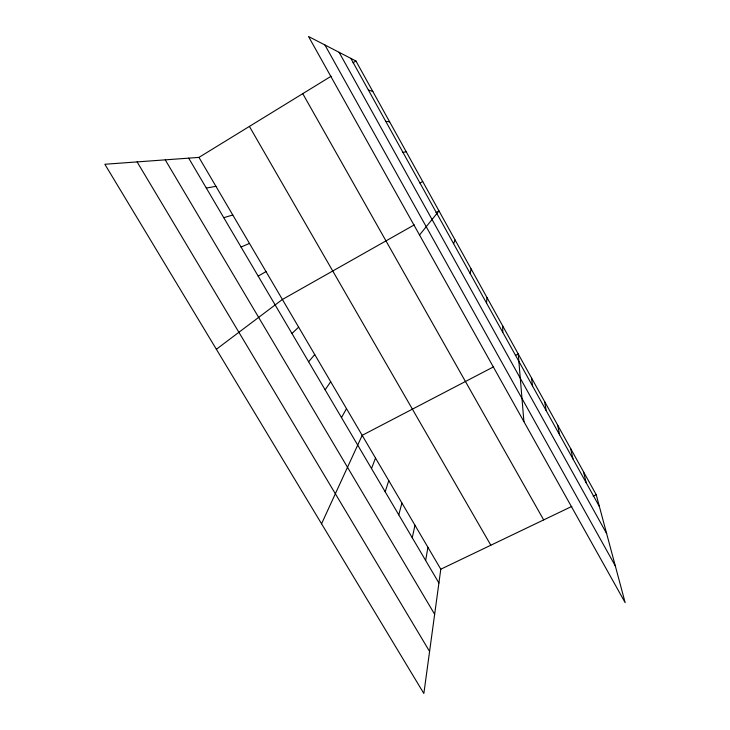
<?xml version="1.0" encoding="UTF-8"?>
<svg xmlns="http://www.w3.org/2000/svg" width="730" height="730" viewBox="0 0 730 730"><rect width="100%" height="100%" fill="white"/><g stroke="black" fill="none" stroke-linecap="round" stroke-linejoin="round"><path stroke-width="1.09" d="M486.536 303.069L486.983 297.539M198.952 157.397L440.792 569.208L423.856 693.5L104.846 164.259L198.952 157.397L331.082 76.267M425.636 560.457L427.935 547.308M470.138 273.504L471.133 268.923M412.258 537.736L414.978 525.253M398.772 514.842L401.929 503.025M385.185 491.774L388.78 480.632M371.497 468.523L375.53 458.066M453.585 243.656L455.128 240.051M321.556 523.784L362.18 435.335L493.644 366.798M341.485 417.578L346.504 408.645M325.133 389.802L330.69 381.717M419.531 234.996L438.986 210.906L436.02 212.585M308.626 361.779L314.73 354.552M291.963 333.491L298.634 327.14M216.372 349.278L282.391 299.482L414.284 224.876M353.065 62.771L355.939 61.01L596.218 494.712L625.154 602.652L308.516 36.5L355.939 61.01M419.996 183.093L422.688 181.487M258.183 276.132L266.003 271.578M515.298 355.51L518.245 353.968L523.921 421.648M440.792 569.208L571.818 506.41M593.171 496.172L596.218 494.712M241.055 247.05L249.468 243.418M223.763 217.695L232.779 215.003M206.316 188.057L215.943 186.332M402.96 152.369L406.236 151.794M385.75 121.344L389.628 121.819M368.376 90.009L372.857 91.56M137.103 161.905L429.587 651.461M165.254 159.852L434.651 614.295M188.696 158.145L438.912 583.005M249.404 126.418L490.834 545.228M302.758 93.659L543.667 519.906M324.905 44.968L615.299 565.878M339.094 52.304L606.648 533.593M350.82 58.364L599.403 506.574M583.48 471.708L586.245 482.849M570.632 448.521L572.986 458.942M557.683 425.161L559.618 434.843M544.644 401.609L546.14 410.543M531.495 377.885L532.562 386.051M502.687 325.881L502.778 332.351"/></g></svg>
